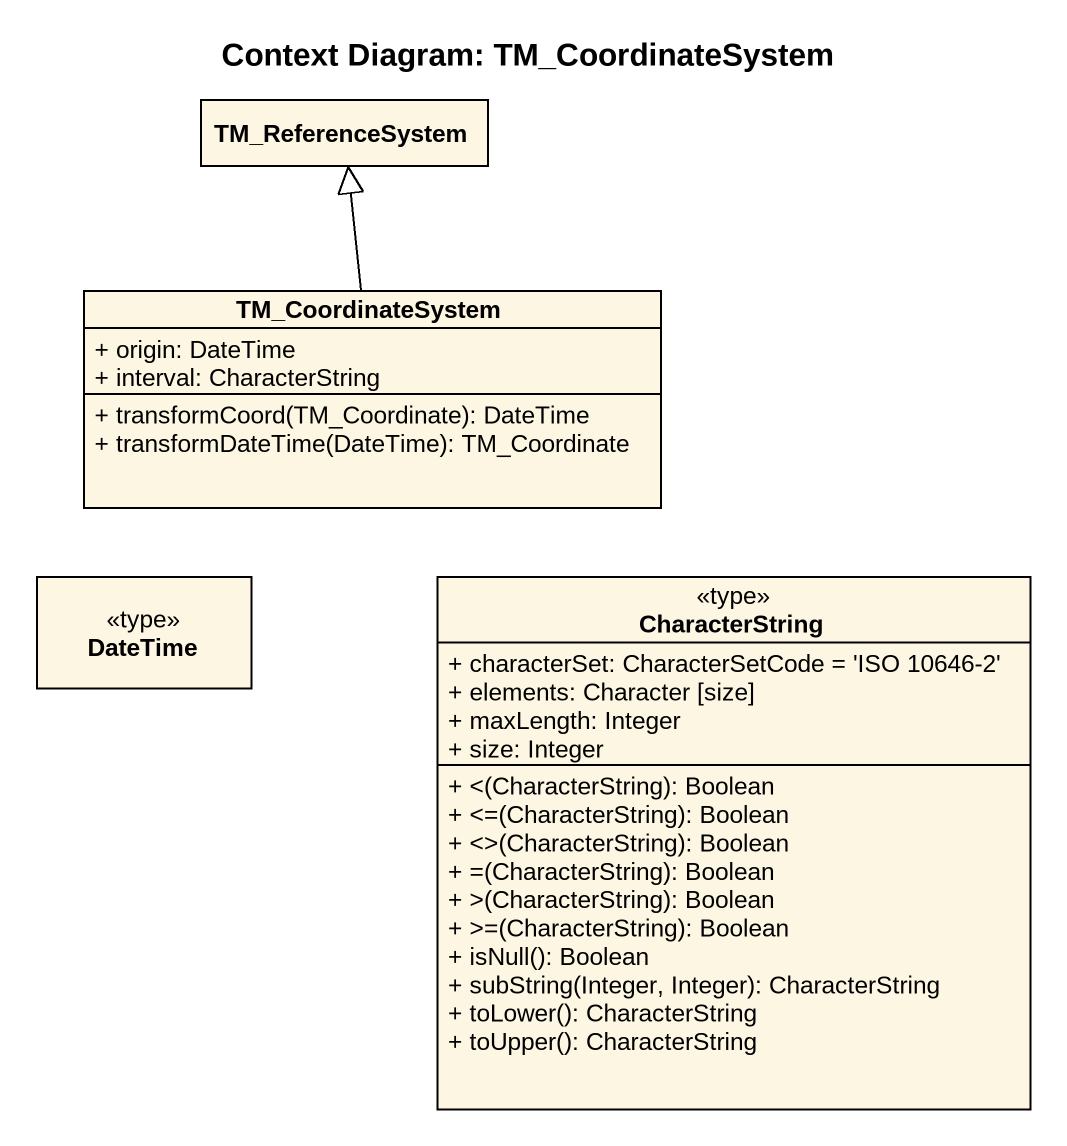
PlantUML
@startuml
title Context Diagram: TM_CoordinateSystem
hide circle
hide empty members
skinparam classAttributeIconSize 0
class TM_ReferenceSystem
class TM_CoordinateSystem {
  + origin: DateTime
  + interval: CharacterString
  + transformCoord(TM_Coordinate): DateTime
  + transformDateTime(DateTime): TM_Coordinate
}
class DateTime <<type>>
class CharacterString <<type>> {
  + characterSet: CharacterSetCode = 'ISO 10646-2'
  + elements: Character [size]
  + maxLength: Integer
  + size: Integer
  + <(CharacterString): Boolean
  + <=(CharacterString): Boolean
  + <>(CharacterString): Boolean
  + =(CharacterString): Boolean
  + >(CharacterString): Boolean
  + >=(CharacterString): Boolean
  + isNull(): Boolean
  + subString(Integer, Integer): CharacterString
  + toLower(): CharacterString
  + toUpper(): CharacterString
}
TM_CoordinateSystem -up-|> TM_ReferenceSystem
@enduml
